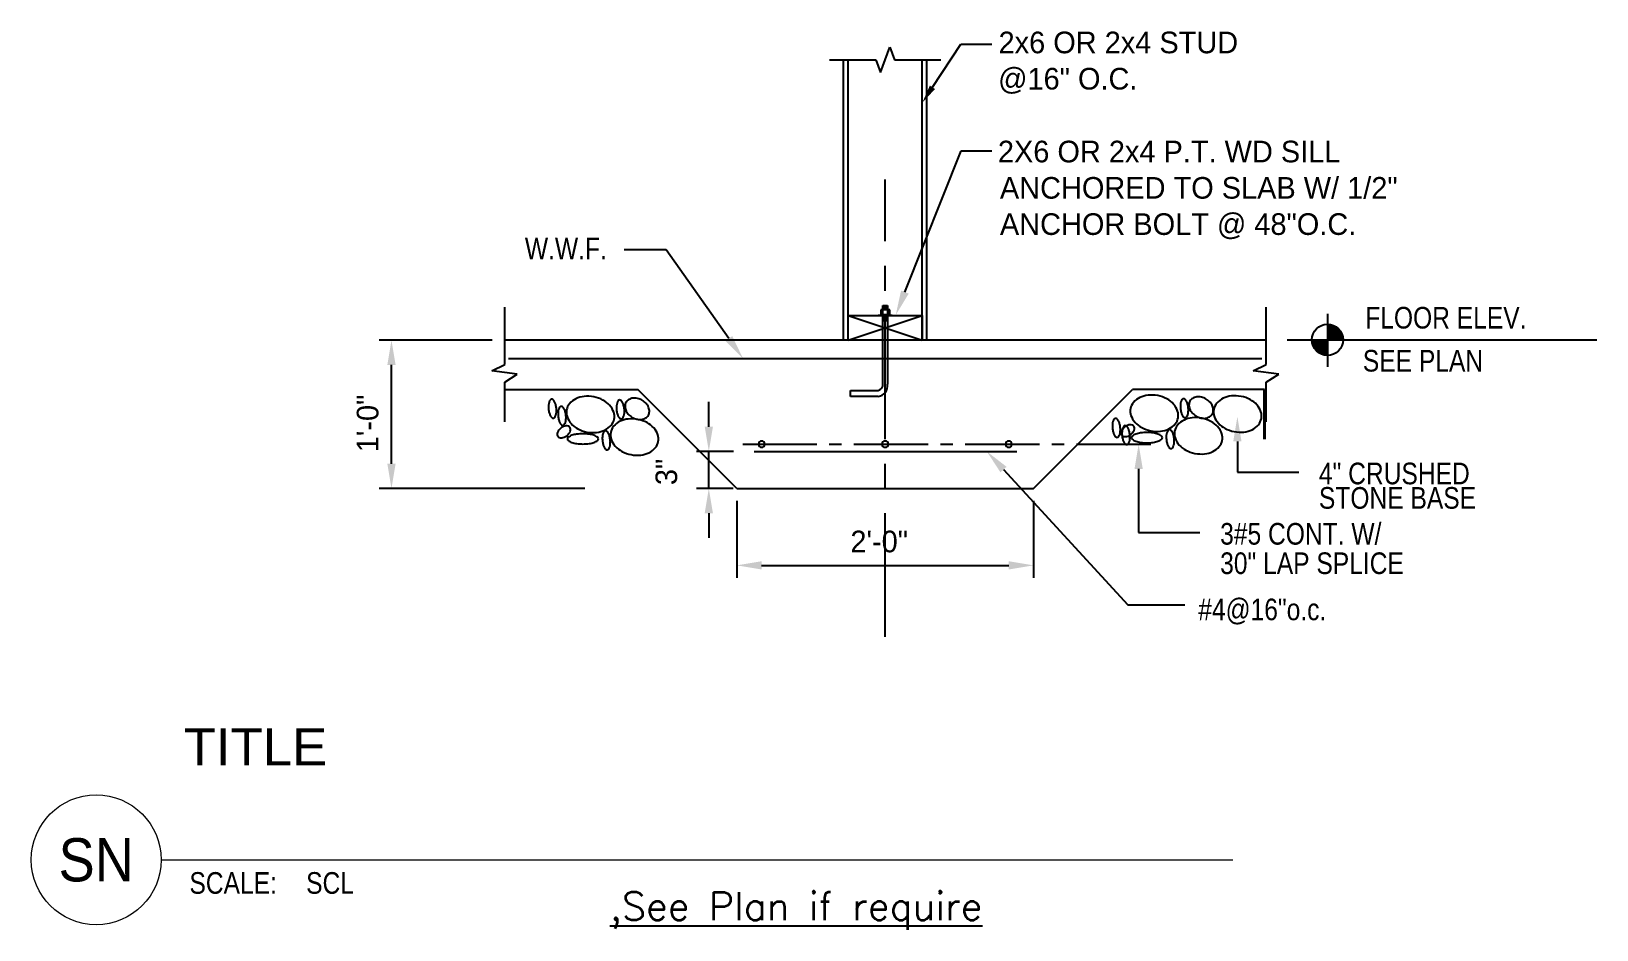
# Model space of a CAD drawing. Extents: x 4834 to 83801, y -13735 to 32221.
# Drawn here: x 10704.9 to 10831.5, y -4543.4 to -4470.8 of the extents above; entities that cross this region are included whole.
import ezdxf
from ezdxf.enums import TextEntityAlignment as Align

# ---------------------------------------------------------------- set-up
doc = ezdxf.new("R2010")
doc.units = 0
doc.header["$LTSCALE"] = 8
doc.header["$MEASUREMENT"] = 0
doc.linetypes.add('CENTER', pattern=[2, 1.25, -0.25, 0.25, -0.25])
doc.linetypes.add('CENTER2', pattern=[1.125, 0.75, -0.125, 0.125, -0.125])
doc.layers.get('0').update_dxf_attribs({"lineweight": 9})
doc.layers.add('A-WALL', color=7, linetype='Continuous', lineweight=40)
for name, color, linetype in [('BLU', 4, 'Continuous'), ('S-ANNO-TEXT', 50, 'Continuous'), ('S-DIMS', 2, 'Continuous'), ('S-GRID', 9, 'CENTER2'), ('S-HATCH', 8, 'Continuous'), ('S-SECT-CCON', 4, 'Continuous'), ('S-SECT-CSTL', 71, 'Continuous'), ('S-SECT-MISC', 134, 'Continuous'), ('s-text', 6, 'Continuous')]:
    doc.layers.add(name, color=color, linetype=linetype)
doc.styles.add('1', font='SIMPLEX.shx', dxfattribs={"width": 0.8})
doc.styles.get("Standard").update_dxf_attribs({"font": 'stylu.ttf'})
doc.linetypes.add('WWF', pattern='A,0.5,-0.28,["X",Standard,S=0.125,R=0,X=-0.125,Y=-0.0625],-0.12', length=0.9)

msp = doc.modelspace()

# ---------------------------------------------------------------- linework, layer by layer
at = {"color": 0}
for p, q in [((10809.74789, -4494.50507), (10809.79802, -4494.45494)), ((10809.74789, -4494.59346), (10809.88045, -4494.4609)), ((10809.74789, -4494.68184), (10809.95822, -4494.47152)), ((10809.74789, -4494.77023), (10810.03194, -4494.48618)), ((10811.00528, -4495.74491), (10809.74789, -4494.48752)), ((10809.74789, -4494.85862), (10810.10207, -4494.50444)), ((10809.74789, -4494.94701), (10810.16897, -4494.52593)), ((10809.74789, -4495.0354), (10810.23288, -4494.5504)), ((10810.91689, -4495.74491), (10809.74789, -4494.57591)), ((10809.74789, -4495.12379), (10810.29403, -4494.57764)), ((10809.74789, -4495.21217), (10810.35258, -4494.60749)), ((10809.74789, -4495.30056), (10810.40865, -4494.6398)), ((10810.8285, -4495.74491), (10809.74789, -4494.6643)), ((10809.74789, -4495.38895), (10810.46235, -4494.67449)), ((10809.74789, -4495.47734), (10810.51374, -4494.71148)), ((10809.74789, -4495.56573), (10810.5629, -4494.75072)), ((10810.74012, -4495.74491), (10809.74789, -4494.75269)), ((10811.01415, -4495.6654), (10809.80394, -4494.45519)), ((10811.0062, -4495.56905), (10809.90028, -4494.46314)), ((10810.98882, -4495.46329), (10810.00605, -4494.48051)), ((10810.95787, -4495.34395), (10810.12539, -4494.51147)), ((10810.90386, -4495.20155), (10810.26779, -4494.56548)), ((10810.78855, -4494.99785), (10810.47149, -4494.68079)), ((10808.48138, -4495.77158), (10808.50804, -4495.74491)), ((10809.68447, -4496.98736), (10808.48197, -4495.78487)), ((10808.48734, -4495.85401), (10808.59643, -4495.74491)), ((10809.58748, -4496.97876), (10808.49058, -4495.88186)), ((10808.49796, -4495.93177), (10808.68482, -4495.74491)), ((10809.48083, -4496.9605), (10808.50884, -4495.98851)), ((10808.51262, -4496.0055), (10808.77321, -4495.74491)), ((10809.74789, -4496.9624), (10808.53041, -4495.74491)), ((10808.53088, -4496.07563), (10808.8616, -4495.74491)), ((10808.55237, -4496.14253), (10808.94999, -4495.74491)), ((10808.57684, -4496.20644), (10809.03837, -4495.74491)), ((10808.60408, -4496.26759), (10809.12676, -4495.74491)), ((10809.74789, -4496.87401), (10808.6188, -4495.74491)), ((10808.63393, -4496.32614), (10809.21515, -4495.74491)), ((10808.66624, -4496.38221), (10809.30354, -4495.74491)), ((10808.70093, -4496.43591), (10809.39193, -4495.74491)), ((10809.74789, -4496.78562), (10808.70718, -4495.74491)), ((10808.73792, -4496.4873), (10809.48032, -4495.74491)), ((10808.77716, -4496.53646), (10809.5687, -4495.74491)), ((10809.74789, -4496.69723), (10808.79557, -4495.74491)), ((10808.8186, -4496.58341), (10809.65709, -4495.74491)), ((10808.86222, -4496.62817), (10809.74548, -4495.74491)), ((10809.74789, -4496.60884), (10808.88396, -4495.74491)), ((10808.90802, -4496.67076), (10809.74789, -4495.83089)), ((10808.95602, -4496.71115), (10809.74789, -4495.91928)), ((10809.74789, -4496.52045), (10808.97235, -4495.74491)), ((10809.00624, -4496.74932), (10809.74789, -4496.00767)), ((10809.74789, -4496.43207), (10809.06074, -4495.74491)), ((10809.74789, -4496.34368), (10809.14913, -4495.74491)), ((10809.74789, -4496.25529), (10809.23751, -4495.74491)), ((10809.74789, -4496.1669), (10809.3259, -4495.74491)), ((10809.74789, -4496.07851), (10809.41429, -4495.74491)), ((10809.74789, -4495.99012), (10809.50268, -4495.74491)), ((10809.74789, -4495.90174), (10809.59107, -4495.74491)), ((10809.74789, -4495.81335), (10809.67946, -4495.74491)), ((10809.74789, -4495.65412), (10810.60985, -4494.79216)), ((10809.74789, -4495.7425), (10810.65462, -4494.83578)), ((10810.65173, -4495.74491), (10809.74789, -4494.84108)), ((10810.56334, -4495.74491), (10809.74789, -4494.92946)), ((10810.47495, -4495.74491), (10809.74789, -4495.01785)), ((10810.38656, -4495.74491), (10809.74789, -4495.10624)), ((10810.29817, -4495.74491), (10809.74789, -4495.19463)), ((10810.20979, -4495.74491), (10809.74789, -4495.28302)), ((10810.1214, -4495.74491), (10809.74789, -4495.37141)), ((10810.03301, -4495.74491), (10809.74789, -4495.45979)), ((10809.94462, -4495.74491), (10809.74789, -4495.54818)), ((10809.85623, -4495.74491), (10809.74789, -4495.63657)), ((10809.76784, -4495.74491), (10809.74789, -4495.72496)), ((10809.83387, -4495.74491), (10810.6972, -4494.88158)), ((10809.92226, -4495.74491), (10810.73759, -4494.92958)), ((10810.01065, -4495.74491), (10810.77576, -4494.9798)), ((10810.09903, -4495.74491), (10810.81166, -4495.03228)), ((10810.18742, -4495.74491), (10810.84523, -4495.0871)), ((10810.27581, -4495.74491), (10810.87639, -4495.14434)), ((10810.3642, -4495.74491), (10810.90501, -4495.20411)), ((10810.45259, -4495.74491), (10810.93095, -4495.26655)), ((10810.54098, -4495.74491), (10810.95403, -4495.33186)), ((10810.62936, -4495.74491), (10810.97402, -4495.40026)), ((10810.71775, -4495.74491), (10810.99061, -4495.47205)), ((10810.80614, -4495.74491), (10811.00342, -4495.54764)), ((10810.89453, -4495.74491), (10811.01191, -4495.62753)), ((10810.98292, -4495.74491), (10811.01536, -4495.71247)), ((10809.36012, -4496.92818), (10808.54116, -4496.10922)), ((10809.21508, -4496.87152), (10808.59781, -4496.25426)), ((10808.99982, -4496.74466), (10808.72468, -4496.46951)), ((10809.05872, -4496.78522), (10809.74789, -4496.09606)), ((10809.11354, -4496.81879), (10809.74789, -4496.18445)), ((10809.17078, -4496.84995), (10809.74789, -4496.27283)), ((10809.23055, -4496.87857), (10809.74789, -4496.36122)), ((10809.29299, -4496.90451), (10809.74789, -4496.44961)), ((10809.3583, -4496.92759), (10809.74789, -4496.538)), ((10809.4267, -4496.94758), (10809.74789, -4496.62639)), ((10809.49849, -4496.96417), (10809.74789, -4496.71478)), ((10809.57408, -4496.97698), (10809.74789, -4496.80316)), ((10809.65397, -4496.98547), (10809.74789, -4496.89155)), ((10809.73891, -4496.98892), (10809.74789, -4496.97994))]:
    msp.add_line(p, q, dxfattribs=at)
at = {"color": 160}
msp.add_line((10715.38059, -4537.77409), (10802.06666, -4537.77409), dxfattribs=at)
msp.add_circle((10710.13463, -4537.77409), 5.25, dxfattribs=at)
at = {"layer": 'A-WALL'}
msp.add_line((10804.63193, -4499.74491), (10804.63193, -4503.74491), dxfattribs=at)
at = {"layer": 'BLU', "color": 4}
msp.add_line((10763.35818, -4504.74491), (10784.60023, -4504.74491), dxfattribs=at)
for centre, start, end in [((10763.94848, -4504.16066), 0, 180), ((10763.94848, -4504.16066), 180, 0), ((10773.94848, -4504.16066), 0, 180), ((10773.94848, -4504.16066), 180, 0), ((10783.94848, -4504.16066), 0, 180), ((10783.94848, -4504.16066), 180, 0)]:
    msp.add_arc(centre, 0.25, start, end, dxfattribs=at)
at = {"layer": 'S-DIMS'}
for p, q in [((10742.154, -4495.74491), (10733.01579, -4495.74491)), ((10734.01579, -4505.74491), (10734.01579, -4497.74491)), ((10759.68464, -4502.74491), (10759.68464, -4500.74491)), ((10761.68013, -4504.74491), (10758.68464, -4504.74491)), ((10759.68464, -4507.74491), (10759.68464, -4504.74491)), ((10749.65794, -4507.74491), (10733.01579, -4507.74491)), ((10761.64941, -4507.74491), (10758.68464, -4507.74491)), ((10759.68464, -4509.74491), (10759.68464, -4511.74491)), ((10761.94848, -4508.74491), (10761.94848, -4514.96232)), ((10785.94848, -4508.74491), (10785.94848, -4514.96232)), ((10763.94848, -4513.96232), (10783.94848, -4513.96232))]:
    msp.add_line(p, q, dxfattribs=at)
at = {"layer": 'S-DIMS', "lineweight": 40}
for points in [[(10733.68246, -4497.74491), (10734.34913, -4497.74491), (10734.01579, -4495.74491)], [(10759.35131, -4502.74491), (10760.01797, -4502.74491), (10759.68464, -4504.74491)], [(10733.68246, -4505.74491), (10734.34913, -4505.74491), (10734.01579, -4507.74491)], [(10759.35131, -4509.74491), (10760.01797, -4509.74491), (10759.68464, -4507.74491)], [(10763.94848, -4513.62899), (10763.94848, -4514.29566), (10761.94848, -4513.96232)], [(10783.94848, -4513.62899), (10783.94848, -4514.29566), (10785.94848, -4513.96232)]]:
    msp.add_solid(points, dxfattribs=at)
at = {"layer": 'S-GRID', "linetype": 'CENTER'}
msp.add_line((10773.94848, -4519.74491), (10773.94848, -4482.75798), dxfattribs=at)
at = {"layer": 'S-GRID'}
msp.add_line((10762.42382, -4504.16066), (10796.12939, -4504.16066), dxfattribs=at)
at = {"layer": 'S-HATCH'}
for p, q in [((10774.14004, -4493.05836), (10773.76504, -4493.05836)), ((10774.14004, -4493.18336), (10773.76504, -4493.18336)), ((10774.14004, -4493.80836), (10773.76504, -4493.80836)), ((10774.14004, -4493.93336), (10773.76504, -4493.93336)), ((10774.14004, -4494.05836), (10773.76504, -4494.05836)), ((10774.14004, -4494.18336), (10773.76504, -4494.18336))]:
    msp.add_line(p, q, dxfattribs=at)
for centre, radius, start, end in [((10748.57297, -4501.14478), 1.86106, 175.6555901, 185.3560211), ((10747.79753, -4501.08586), 1.08338, 162.9306801, 175.6555901), ((10747.30039, -4500.93322), 0.56333, 140.4617425, 162.9306801), ((10746.97805, -4500.66714), 0.14536, 95.3560212, 140.4617425), ((10746.97805, -4500.66714), 0.14536, 50.2502998, 95.3560211), ((10746.71078, -4500.98849), 0.56333, 27.7813622, 50.2502998), ((10746.25068, -4501.23089), 1.08338, 15.0564522, 27.7813622), ((10745.4997, -4501.43291), 1.86106, 5.3560211, 15.0564522), ((10747.75317, -4501.25189), 0.14536, 95.3560212, 140.4617425), ((10747.75317, -4501.25189), 0.14536, 50.2502998, 95.3560212), ((10749.24672, -4501.58737), 1.08663, 139.7545084, 168.9968545), ((10749.61409, -4501.89833), 1.56794, 115.4932363, 139.7545084), ((10749.81249, -4502.31441), 2.02889, 96.0351367, 115.4932363), ((10749.87676, -4502.9223), 2.64018, 78.9968545, 96.0351367), ((10749.87676, -4502.9223), 2.64018, 61.9585723, 78.9968545), ((10750.16413, -4502.38278), 2.02889, 42.5004727, 61.9585723), ((10750.50398, -4502.07136), 1.56794, 18.2392006, 42.5004727), ((10754.07191, -4501.20753), 1.86106, 175.6555901, 185.3560212), ((10753.29646, -4501.14862), 1.08338, 162.9306801, 175.6555901), ((10752.79932, -4500.99597), 0.56333, 140.4617425, 162.9306801), ((10752.47698, -4500.72989), 0.14536, 95.3560211, 140.4617425), ((10752.47698, -4500.72989), 0.14536, 50.2502998, 95.3560212), ((10752.20971, -4501.05125), 0.56333, 27.7813622, 50.2502998), ((10751.74961, -4501.29364), 1.08338, 15.0564522, 27.7813622), ((10750.99863, -4501.49566), 1.86106, 5.3560211, 15.0564522), ((10753.75788, -4501.09235), 0.85326, 177.99448, 202.1322859), ((10753.52673, -4501.08426), 0.62197, 149.6428048, 177.99448), ((10753.52673, -4501.08426), 0.62197, 121.2911296, 149.6428048), ((10753.64686, -4501.28191), 0.85326, 97.1533237, 121.2911296), ((10753.67397, -4501.49795), 1.071, 77.2812876, 97.1533237), ((10753.61111, -4501.77647), 1.35652, 59.6428048, 77.2812876), ((10753.61111, -4501.77647), 1.35652, 42.004322, 59.6428048), ((10753.82328, -4501.5854), 1.071, 22.1322859, 42.004322), ((10794.85954, -4501.49035), 1.08663, 139.7545084, 168.9968545), ((10795.22692, -4501.80131), 1.56794, 115.4932363, 139.7545084), ((10795.42531, -4502.21738), 2.02889, 96.0351367, 115.4932363), ((10795.48958, -4502.82528), 2.64018, 78.9968545, 96.0351367), ((10795.48958, -4502.82528), 2.64018, 61.9585723, 78.9968545), ((10795.77695, -4502.28575), 2.02889, 42.5004727, 61.9585723), ((10796.1168, -4501.97433), 1.56794, 18.2392006, 42.5004727), ((10799.68473, -4501.11051), 1.86106, 175.6555901, 185.3560212), ((10798.90928, -4501.0516), 1.08338, 162.9306801, 175.6555901), ((10798.41215, -4500.89895), 0.56333, 140.4617425, 162.9306801), ((10798.0898, -4500.63287), 0.14536, 95.3560211, 140.4617425), ((10798.0898, -4500.63287), 0.14536, 50.2502998, 95.3560212), ((10797.82254, -4500.95423), 0.56333, 27.7813622, 50.2502998), ((10797.36243, -4501.19662), 1.08338, 15.0564522, 27.7813622), ((10796.61145, -4501.39864), 1.86106, 5.3560211, 15.0564522), ((10799.3707, -4500.99533), 0.85326, 177.99448, 202.1322859), ((10799.13955, -4500.98723), 0.62197, 149.6428048, 177.99448), ((10799.13955, -4500.98723), 0.62197, 121.2911296, 149.6428048), ((10799.25968, -4501.18488), 0.85326, 97.1533237, 121.2911296), ((10799.28679, -4501.40093), 1.071, 77.2812876, 97.1533237), ((10799.22393, -4501.67944), 1.35652, 59.6428048, 77.2812876), ((10799.22393, -4501.67944), 1.35652, 42.004322, 59.6428048), ((10799.4361, -4501.48837), 1.071, 22.1322859, 42.004322), ((10799.63779, -4501.40634), 0.85326, 357.99448, 22.1322859), ((10801.59747, -4501.55248), 1.08663, 139.7545084, 168.9968545), ((10801.96485, -4501.86343), 1.56794, 115.4932363, 139.7545084), ((10802.16325, -4502.27951), 2.02889, 96.0351367, 115.4932363), ((10802.22751, -4502.8874), 2.64018, 78.9968545, 96.0351367), ((10802.22751, -4502.8874), 2.64018, 61.9585723, 78.9968545), ((10802.51489, -4502.34788), 2.02889, 42.5004727, 61.9585723), ((10802.85474, -4502.03646), 1.56794, 18.2392006, 42.5004727), ((10748.57297, -4501.14478), 1.86106, 185.3560212, 195.0564522), ((10747.82199, -4501.34679), 1.08338, 195.0564522, 207.7813622), ((10747.36189, -4501.58919), 0.56333, 207.7813622, 230.2502998), ((10747.09462, -4501.91054), 0.14536, 230.2502998, 275.3560212), ((10747.09462, -4501.91054), 0.14536, 275.3560211, 320.4617425), ((10746.77228, -4501.64446), 0.56333, 320.4617425, 342.9306801), ((10746.27514, -4501.49182), 1.08338, 342.9306801, 355.6555901), ((10745.4997, -4501.43291), 1.86106, 355.6555901, 5.3560212), ((10749.34809, -4501.72953), 1.86106, 175.6555901, 185.3560212), ((10748.57265, -4501.67062), 1.08338, 162.9306801, 175.6555901), ((10749.34809, -4501.72953), 1.86106, 185.3560211, 195.0564522), ((10748.07551, -4501.51797), 0.56333, 140.4617425, 162.9306801), ((10748.59711, -4501.93155), 1.08338, 195.0564522, 207.7813622), ((10747.4859, -4501.57325), 0.56333, 27.7813622, 50.2502998), ((10747.0258, -4501.81564), 1.08338, 15.0564522, 27.7813622), ((10746.27482, -4502.01766), 1.86106, 5.3560212, 15.0564522), ((10747.05026, -4502.07657), 1.08338, 342.9306801, 355.6555901), ((10746.27482, -4502.01766), 1.86106, 355.6555901, 5.3560211), ((10749.24672, -4501.58737), 1.08663, 168.9968545, 198.2392006), ((10749.70385, -4501.43673), 1.56794, 198.2392006, 222.5004727), ((10750.96111, -4501.92071), 1.08663, 319.7545084, 348.9968545), ((10753.18135, -4503.72702), 1.56794, 115.4932363, 139.7545084), ((10750.96111, -4501.92071), 1.08663, 348.9968545, 18.2392006), ((10754.07191, -4501.20753), 1.86106, 185.3560211, 195.0564522), ((10753.32093, -4501.40955), 1.08338, 195.0564522, 207.7813622), ((10752.86082, -4501.65194), 0.56333, 207.7813622, 230.2502998), ((10752.59356, -4501.9733), 0.14536, 230.2502998, 275.3560212), ((10753.37975, -4504.14309), 2.02889, 96.0351367, 115.4932363), ((10752.59356, -4501.9733), 0.14536, 275.3560211, 320.4617425), ((10752.27121, -4501.70722), 0.56333, 320.4617425, 342.9306801), ((10751.77408, -4501.55457), 1.08338, 342.9306801, 355.6555901), ((10750.99863, -4501.49566), 1.86106, 355.6555901, 5.3560211), ((10753.95957, -4501.01032), 1.071, 202.1322859, 222.004322), ((10754.17174, -4500.81926), 1.35652, 222.004322, 239.6428048), ((10753.44402, -4504.75099), 2.64018, 78.9968545, 96.0351367), ((10754.17174, -4500.81926), 1.35652, 239.6428048, 257.2812876), ((10754.10888, -4501.09777), 1.071, 257.2812876, 277.1533236), ((10753.44402, -4504.75099), 2.64018, 61.9585723, 78.9968545), ((10754.13599, -4501.31381), 0.85326, 277.1533237, 301.2911296), ((10754.25613, -4501.51146), 0.62197, 301.2911296, 329.6428048), ((10754.25613, -4501.51146), 0.62197, 329.6428048, 357.99448), ((10754.02497, -4501.50337), 0.85326, 357.99448, 22.1322859), ((10793.41035, -4502.6419), 1.08338, 162.9306801, 175.6555901), ((10792.91321, -4502.48925), 0.56333, 140.4617425, 162.9306801), ((10792.59087, -4502.22317), 0.14536, 95.3560212, 140.4617425), ((10792.59087, -4502.22317), 0.14536, 50.2502998, 95.3560211), ((10792.3236, -4502.54453), 0.56333, 27.7813622, 50.2502998), ((10791.8635, -4502.78692), 1.08338, 15.0564522, 27.7813622), ((10794.85954, -4501.49035), 1.08663, 168.9968545, 198.2392006), ((10795.31667, -4501.33971), 1.56794, 198.2392006, 222.5004727), ((10796.57393, -4501.82369), 1.08663, 319.7545084, 348.9968545), ((10798.79417, -4503.62999), 1.56794, 115.4932363, 139.7545084), ((10796.57393, -4501.82369), 1.08663, 348.9968545, 18.2392006), ((10799.68473, -4501.11051), 1.86106, 185.3560211, 195.0564522), ((10798.93375, -4501.31252), 1.08338, 195.0564522, 207.7813622), ((10798.47365, -4501.55492), 0.56333, 207.7813622, 230.2502998), ((10798.20638, -4501.87627), 0.14536, 230.2502998, 275.3560212), ((10798.99257, -4504.04607), 2.02889, 96.0351367, 115.4932363), ((10798.20638, -4501.87627), 0.14536, 275.3560211, 320.4617425), ((10797.88403, -4501.61019), 0.56333, 320.4617425, 342.9306801), ((10797.3869, -4501.45755), 1.08338, 342.9306801, 355.6555901), ((10796.61145, -4501.39864), 1.86106, 355.6555901, 5.3560211), ((10799.5724, -4500.9133), 1.071, 202.1322859, 222.004322), ((10799.78456, -4500.72223), 1.35652, 222.004322, 239.6428048), ((10799.05684, -4504.65396), 2.64018, 78.9968545, 96.0351367), ((10799.78456, -4500.72223), 1.35652, 239.6428048, 257.2812876), ((10799.7217, -4501.00075), 1.071, 257.2812876, 277.1533236), ((10799.05684, -4504.65396), 2.64018, 61.9585723, 78.9968545), ((10799.74882, -4501.21679), 0.85326, 277.1533237, 301.2911296), ((10799.86895, -4501.41444), 0.62197, 301.2911296, 329.6428048), ((10799.34421, -4504.11444), 2.02889, 42.5004727, 61.9585723), ((10799.86895, -4501.41444), 0.62197, 329.6428048, 357.99448), ((10801.59747, -4501.55248), 1.08663, 168.9968545, 198.2392006), ((10802.0546, -4501.40183), 1.56794, 198.2392006, 222.5004727), ((10803.31186, -4501.88582), 1.08663, 319.7545084, 348.9968545), ((10803.31186, -4501.88582), 1.08663, 348.9968545, 18.2392006), ((10747.88261, -4503.37104), 0.4573, 160.1169623, 184.5842823), ((10747.67811, -4503.38744), 0.25215, 184.5842823, 217.7457839), ((10748.0814, -4503.44294), 0.66869, 142.4581473, 160.1169623), ((10747.67811, -4503.38744), 0.25215, 217.745784, 250.9072856), ((10748.31318, -4503.62106), 0.96102, 127.7457839, 142.4581473), ((10747.74522, -4503.19357), 0.4573, 250.9072856, 275.3746056), ((10748.13701, -4502.17394), 0.56333, 207.7813622, 230.2502998), ((10748.31318, -4503.62106), 0.96102, 113.0334206, 127.745784), ((10747.86974, -4502.4953), 0.14536, 230.2502998, 275.3560211), ((10747.72541, -4502.98311), 0.66869, 275.3746056, 293.0334206), ((10747.86974, -4502.4953), 0.14536, 275.3560212, 320.4617425), ((10748.19881, -4503.35204), 0.66869, 95.3746056, 113.0334206), ((10747.5474, -4502.22922), 0.56333, 320.4617425, 342.9306801), ((10747.61104, -4502.71409), 0.96102, 293.0334206, 307.7457839), ((10748.17901, -4503.14158), 0.4573, 70.9072856, 95.3746056), ((10747.61104, -4502.71409), 0.96102, 307.745784, 322.4581473), ((10748.41277, -4503.73328), 0.16317, 128.5745544, 180), ((10748.92811, -4504.37943), 0.98966, 108.2815541, 128.5745544), ((10748.24611, -4502.94771), 0.25215, 37.745784, 70.9072856), ((10747.84282, -4502.89221), 0.66869, 322.4581473, 340.1169623), ((10748.24611, -4502.94771), 0.25215, 4.5842823, 37.7457839), ((10748.04161, -4502.96411), 0.4573, 340.1169623, 4.5842823), ((10750.0437, -4501.12531), 2.02889, 222.5004727, 241.9585723), ((10749.27585, -4505.43202), 2.0982, 97.7919662, 108.2815541), ((10749.50627, -4507.11587), 3.79774, 90, 97.7919662), ((10750.33107, -4500.58579), 2.64018, 241.9585723, 258.9968545), ((10749.50627, -4507.11587), 3.79774, 82.2080338, 90), ((10750.33107, -4500.58579), 2.64018, 258.9968545, 276.0351367), ((10749.73668, -4505.43202), 2.0982, 71.7184459, 82.2080338), ((10750.08442, -4504.37943), 0.98966, 51.4254456, 71.7184459), ((10750.39534, -4501.19368), 2.02889, 276.0351367, 295.4932363), ((10750.59976, -4503.73328), 0.16317, 0, 51.4254456), ((10752.93103, -4503.7064), 1.86106, 175.6555901, 185.3560211), ((10752.15559, -4503.64749), 1.08338, 162.9306801, 175.6555901), ((10751.65845, -4503.49485), 0.56333, 140.4617425, 162.9306801), ((10751.33611, -4503.22877), 0.14536, 95.3560211, 140.4617425), ((10750.59373, -4501.60976), 1.56794, 295.4932363, 319.7545084), ((10751.33611, -4503.22877), 0.14536, 50.2502998, 95.3560212), ((10751.06884, -4503.55012), 0.56333, 27.7813622, 50.2502998), ((10750.60874, -4503.79252), 1.08338, 15.0564522, 27.7813622), ((10749.85776, -4503.99453), 1.86106, 5.3560211, 15.0564522), ((10752.81397, -4503.41606), 1.08663, 168.9968545, 198.2392006), ((10752.81397, -4503.41606), 1.08663, 139.7545084, 168.9968545), ((10753.73139, -4504.21147), 2.02889, 42.5004727, 61.9585723), ((10754.07124, -4503.90005), 1.56794, 18.2392006, 42.5004727), ((10754.52837, -4503.7494), 1.08663, 348.9968545, 18.2392006), ((10794.18579, -4502.70081), 1.86106, 175.6555901, 185.3560211), ((10794.18579, -4502.70081), 1.86106, 185.3560212, 195.0564522), ((10793.43481, -4502.90283), 1.08338, 195.0564522, 207.7813622), ((10792.97471, -4503.14522), 0.56333, 207.7813622, 230.2502998), ((10792.70744, -4503.46658), 0.14536, 230.2502998, 275.3560212), ((10792.70744, -4503.46658), 0.14536, 275.3560211, 320.4617425), ((10792.3851, -4503.2005), 0.56333, 320.4617425, 342.9306801), ((10791.11252, -4502.98894), 1.86106, 5.3560211, 15.0564522), ((10791.88796, -4503.04785), 1.08338, 342.9306801, 355.6555901), ((10791.11252, -4502.98894), 1.86106, 355.6555901, 5.3560212), ((10793.49543, -4503.27402), 0.4573, 160.1169623, 184.5842823), ((10793.29093, -4503.29041), 0.25215, 184.5842823, 217.7457839), ((10793.69422, -4503.34591), 0.66869, 142.4581473, 160.1169623), ((10793.29093, -4503.29041), 0.25215, 217.745784, 250.9072856), ((10794.96092, -4503.28556), 1.86106, 175.6555901, 185.3560212), ((10794.18547, -4503.22665), 1.08338, 162.9306801, 175.6555901), ((10794.96092, -4503.28556), 1.86106, 185.3560211, 195.0564522), ((10793.68833, -4503.07401), 0.56333, 140.4617425, 162.9306801), ((10793.92601, -4503.52404), 0.96102, 127.7457839, 142.4581473), ((10793.35804, -4503.09654), 0.4573, 250.9072856, 275.3746056), ((10793.36599, -4502.80792), 0.14536, 95.3560212, 140.4617425), ((10793.92601, -4503.52404), 0.96102, 113.0334206, 127.745784), ((10793.36599, -4502.80792), 0.14536, 50.2502998, 95.3560212), ((10793.33824, -4502.88608), 0.66869, 275.3746056, 293.0334206), ((10793.09872, -4503.12928), 0.56333, 27.7813622, 50.2502998), ((10793.81163, -4503.25502), 0.66869, 95.3746056, 113.0334206), ((10792.63862, -4503.37168), 1.08338, 15.0564522, 27.7813622), ((10793.22386, -4502.61706), 0.96102, 293.0334206, 307.7457839), ((10791.88764, -4503.57369), 1.86106, 5.3560212, 15.0564522), ((10791.88764, -4503.57369), 1.86106, 355.6555901, 5.3560211), ((10793.79183, -4503.04455), 0.4573, 70.9072856, 95.3746056), ((10793.22386, -4502.61706), 0.96102, 307.7457839, 322.4581473), ((10794.02559, -4503.63625), 0.16317, 128.5745544, 180), ((10794.02559, -4503.63625), 0.16317, 180, 231.4254456), ((10794.54093, -4504.2824), 0.98966, 108.2815541, 128.5745544), ((10793.85893, -4502.85069), 0.25215, 37.745784, 70.9072856), ((10793.45565, -4502.79519), 0.66869, 322.4581473, 340.1169623), ((10793.85893, -4502.85069), 0.25215, 4.5842823, 37.7457839), ((10793.65444, -4502.86708), 0.4573, 340.1169623, 4.5842823), ((10795.65652, -4501.02829), 2.02889, 222.5004727, 241.9585723), ((10794.88867, -4505.33499), 2.0982, 97.7919662, 108.2815541), ((10795.11909, -4507.01884), 3.79774, 90, 97.7919662), ((10795.94389, -4500.48876), 2.64018, 241.9585723, 258.9968545), ((10795.11909, -4507.01884), 3.79774, 82.2080338, 90), ((10795.94389, -4500.48876), 2.64018, 258.9968545, 276.0351367), ((10795.3495, -4505.33499), 2.0982, 71.7184459, 82.2080338), ((10795.69724, -4504.2824), 0.98966, 51.4254456, 71.7184459), ((10796.00816, -4501.09666), 2.02889, 276.0351367, 295.4932363), ((10796.21258, -4503.63625), 0.16317, 0, 51.4254456), ((10796.21258, -4503.63625), 0.16317, 308.5745544, 0), ((10798.54385, -4503.60938), 1.86106, 175.6555901, 185.3560211), ((10797.76841, -4503.55047), 1.08338, 162.9306801, 175.6555901), ((10797.27127, -4503.39782), 0.56333, 140.4617425, 162.9306801), ((10796.94893, -4503.13174), 0.14536, 95.3560211, 140.4617425), ((10796.20655, -4501.51273), 1.56794, 295.4932363, 319.7545084), ((10796.94893, -4503.13174), 0.14536, 50.2502998, 95.3560212), ((10796.68166, -4503.4531), 0.56333, 27.7813622, 50.2502998), ((10796.22156, -4503.69549), 1.08338, 15.0564522, 27.7813622), ((10795.47058, -4503.89751), 1.86106, 5.3560212, 15.0564522), ((10798.4268, -4503.31904), 1.08663, 168.9968545, 198.2392006), ((10798.4268, -4503.31904), 1.08663, 139.7545084, 168.9968545), ((10799.68406, -4503.80302), 1.56794, 18.2392006, 42.5004727), ((10802.39445, -4501.09041), 2.02889, 222.5004727, 241.9585723), ((10800.14119, -4503.65238), 1.08663, 348.9968545, 18.2392006), ((10802.68182, -4500.55089), 2.64018, 241.9585723, 258.9968545), ((10802.68182, -4500.55089), 2.64018, 258.9968545, 276.0351367), ((10802.74609, -4501.15879), 2.02889, 276.0351367, 295.4932363), ((10802.94449, -4501.57486), 1.56794, 295.4932363, 319.7545084), ((10748.41277, -4503.73328), 0.16317, 180, 231.4254456), ((10748.92811, -4503.08713), 0.98966, 231.4254456, 251.7184459), ((10749.27585, -4502.03454), 2.0982, 251.7184459, 262.2080338), ((10749.50627, -4500.35069), 3.79774, 262.2080338, 270), ((10749.50627, -4500.35069), 3.79774, 270, 277.7919662), ((10749.73668, -4502.03454), 2.0982, 277.7919662, 288.2815541), ((10750.08442, -4503.08713), 0.98966, 288.2815541, 308.5745544), ((10750.59976, -4503.73328), 0.16317, 308.5745544, 0), ((10752.93103, -4503.7064), 1.86106, 185.3560212, 195.0564522), ((10752.18005, -4503.90842), 1.08338, 195.0564522, 207.7813622), ((10751.71995, -4504.15082), 0.56333, 207.7813622, 230.2502998), ((10751.45268, -4504.47217), 0.14536, 230.2502998, 275.3560211), ((10751.45268, -4504.47217), 0.14536, 275.3560212, 320.4617425), ((10751.13034, -4504.20609), 0.56333, 320.4617425, 342.9306801), ((10750.6332, -4504.05345), 1.08338, 342.9306801, 355.6555901), ((10749.85776, -4503.99453), 1.86106, 355.6555901, 5.3560212), ((10753.2711, -4503.26542), 1.56794, 198.2392006, 222.5004727), ((10753.61095, -4502.954), 2.02889, 222.5004727, 241.9585723), ((10753.89832, -4502.41447), 2.64018, 241.9585723, 258.9968545), ((10753.96259, -4503.02237), 2.02889, 276.0351367, 295.4932363), ((10754.16099, -4503.43845), 1.56794, 295.4932363, 319.7545084), ((10754.52837, -4503.7494), 1.08663, 319.7545084, 348.9968545), ((10794.20993, -4503.48758), 1.08338, 195.0564522, 207.7813622), ((10793.74983, -4503.72997), 0.56333, 207.7813622, 230.2502998), ((10793.48257, -4504.05133), 0.14536, 230.2502998, 275.3560211), ((10793.48257, -4504.05133), 0.14536, 275.3560212, 320.4617425), ((10793.16022, -4503.78525), 0.56333, 320.4617425, 342.9306801), ((10792.66309, -4503.6326), 1.08338, 342.9306801, 355.6555901), ((10794.54093, -4502.9901), 0.98966, 231.4254456, 251.7184459), ((10794.88867, -4501.93751), 2.0982, 251.7184459, 262.2080338), ((10795.11909, -4500.25366), 3.79774, 262.2080338, 270), ((10795.11909, -4500.25366), 3.79774, 270, 277.7919662), ((10795.3495, -4501.93751), 2.0982, 277.7919662, 288.2815541), ((10795.69724, -4502.9901), 0.98966, 288.2815541, 308.5745544), ((10798.54385, -4503.60938), 1.86106, 185.3560212, 195.0564522), ((10797.79287, -4503.8114), 1.08338, 195.0564522, 207.7813622), ((10797.33277, -4504.05379), 0.56333, 207.7813622, 230.2502998), ((10797.0655, -4504.37515), 0.14536, 230.2502998, 275.3560211), ((10797.0655, -4504.37515), 0.14536, 275.3560212, 320.4617425), ((10796.74316, -4504.10907), 0.56333, 320.4617425, 342.9306801), ((10796.24602, -4503.95642), 1.08338, 342.9306801, 355.6555901), ((10795.47058, -4503.89751), 1.86106, 355.6555901, 5.3560212), ((10798.88392, -4503.16839), 1.56794, 198.2392006, 222.5004727), ((10799.22377, -4502.85697), 2.02889, 222.5004727, 241.9585723), ((10799.51114, -4502.31745), 2.64018, 241.9585723, 258.9968545), ((10799.51114, -4502.31745), 2.64018, 258.9968545, 276.0351367), ((10799.57541, -4502.92535), 2.02889, 276.0351367, 295.4932363), ((10799.77381, -4503.34142), 1.56794, 295.4932363, 319.7545084), ((10800.14119, -4503.65238), 1.08663, 319.7545084, 348.9968545), ((10753.89832, -4502.41447), 2.64018, 258.9968545, 276.0351367)]:
    msp.add_arc(centre, radius, start, end, dxfattribs=at)
at = {"layer": 'S-SECT-CCON', "color": 1}
for p, q in [((10769.44848, -4473.07794), (10773.19848, -4473.07794)), ((10773.19848, -4473.07794), (10773.57348, -4474.10825)), ((10773.57348, -4474.10825), (10774.32348, -4472.04764)), ((10774.32348, -4472.04764), (10774.69848, -4473.07794)), ((10774.69848, -4473.07794), (10778.44848, -4473.07794))]:
    msp.add_line(p, q, dxfattribs=at)
at = {"layer": 'S-SECT-CCON'}
for p, q in [((10743.17165, -4497.71302), (10743.17165, -4493.07662)), ((10804.76063, -4497.71302), (10804.76063, -4493.07662)), ((10804.74297, -4495.74491), (10743.154, -4495.74491)), ((10742.12424, -4498.21644), (10743.17165, -4497.71302)), ((10744.19471, -4498.49252), (10742.12424, -4498.21644)), ((10743.17165, -4499.13398), (10744.19471, -4498.49252)), ((10803.71321, -4498.21644), (10804.76063, -4497.71302)), ((10805.78368, -4498.49252), (10803.71321, -4498.21644)), ((10804.76063, -4499.13398), (10805.78368, -4498.49252)), ((10743.17165, -4502.36648), (10743.17165, -4499.13398)), ((10743.26504, -4499.74491), (10753.94848, -4499.74491)), ((10761.94848, -4507.74491), (10753.94848, -4499.74491)), ((10785.94848, -4507.74491), (10793.94848, -4499.74491)), ((10804.63193, -4499.74491), (10793.94848, -4499.74491)), ((10804.76063, -4502.36648), (10804.76063, -4499.13398)), ((10761.94848, -4507.74491), (10785.94848, -4507.74491))]:
    msp.add_line(p, q, dxfattribs=at)
at = {"layer": 'S-SECT-CSTL'}
for p, q in [((10774.31886, -4493.30836), (10773.58623, -4493.30836)), ((10773.58623, -4493.30836), (10773.58623, -4493.68336)), ((10773.76504, -4499.30836), (10773.76504, -4492.93336)), ((10773.76504, -4492.93336), (10774.14004, -4492.93336)), ((10774.14004, -4492.93336), (10774.14004, -4499.30836)), ((10774.31886, -4493.68336), (10774.31886, -4493.30836)), ((10774.50405, -4493.74491), (10773.39292, -4493.74491)), ((10773.58623, -4493.68336), (10774.31886, -4493.68336)), ((10771.14004, -4500.30836), (10771.14004, -4499.80836)), ((10771.14004, -4499.80836), (10773.39004, -4499.80836)), ((10773.39004, -4500.30836), (10771.14004, -4500.30836))]:
    msp.add_line(p, q, dxfattribs=at)
for centre, radius in [((10773.24421, -4499.41774), 0.90248), ((10773.31713, -4499.36305), 0.45124)]:
    msp.add_arc(centre, radius, 279.2990926, 6.9611121, dxfattribs=at)
at = {"layer": 'S-SECT-MISC'}
for p, q in [((10770.57348, -4495.74491), (10770.57348, -4473.07794)), ((10770.94848, -4495.74491), (10770.94848, -4473.07794)), ((10776.94848, -4495.74491), (10776.94848, -4473.07794)), ((10777.32348, -4495.74491), (10777.32348, -4473.07794)), ((10770.94848, -4495.74491), (10770.94848, -4493.74491)), ((10770.94848, -4493.74491), (10776.94848, -4493.74491)), ((10770.94848, -4493.74491), (10776.94848, -4495.74491)), ((10770.94848, -4495.74491), (10776.94848, -4493.74491)), ((10776.94848, -4493.74491), (10776.94848, -4495.74491)), ((10776.94848, -4495.74491), (10770.94848, -4495.74491))]:
    msp.add_line(p, q, dxfattribs=at)
at = {"layer": 'S-SECT-MISC', "linetype": 'WWF'}
msp.add_line((10804.41519, -4497.24491), (10743.48177, -4497.24491), dxfattribs=at)
at = {"layer": 's-text'}
for p, q in [((10777.77125, -4475.2945), (10780.0655, -4471.79715)), ((10780.0655, -4471.79715), (10782.57034, -4471.79715)), ((10775.54216, -4491.85958), (10780.08771, -4480.44204)), ((10780.08771, -4480.44204), (10782.57118, -4480.44204)), ((10756.23089, -4488.4433), (10752.83704, -4488.4433)), ((10761.30383, -4495.61232), (10756.23089, -4488.4433)), ((10809.72308, -4493.61981), (10809.72308, -4497.90042)), ((10831.49845, -4495.74491), (10806.46793, -4495.74491)), ((10802.43746, -4503.93348), (10802.43746, -4506.42727)), ((10794.4502, -4506.16066), (10794.4502, -4511.30639)), ((10783.52082, -4506.21702), (10793.57691, -4517.1516)), ((10802.43746, -4506.42727), (10807.39692, -4506.42727)), ((10794.4502, -4511.30639), (10799.40966, -4511.30639)), ((10793.57691, -4517.1516), (10798.18212, -4517.1516))]:
    msp.add_line(p, q, dxfattribs=at)
msp.add_circle((10809.72308, -4495.72145), 1.2675, dxfattribs=at)
for points in [[(10777.98028, -4475.43163), (10776.94848, -4476.54872), (10777.56221, -4475.15738)], [(10775.85185, -4491.98287), (10774.80239, -4493.71773), (10775.23247, -4491.73628)], [(10761.57593, -4495.41977), (10762.45909, -4497.24491), (10761.03173, -4495.80486)], [(10802.10412, -4503.93348), (10802.43746, -4501.93348), (10802.77079, -4503.93348)], [(10783.27547, -4506.44267), (10782.16698, -4504.74491), (10783.76617, -4505.99138)], [(10794.11686, -4506.16066), (10794.4502, -4504.16066), (10794.78353, -4506.16066)]]:
    msp.add_solid(points, dxfattribs=at)

# ---------------------------------------------------------------- texts
at = {"color": 2, "width": 0.85}
msp.add_text('SCALE:', height=1.75, dxfattribs=at).set_placement((10717.67415, -4540.52432))
at = {"color": 210, "lineweight": 30, "width": 1.0625, "flags": 104}
msp.add_attdef('TITLE', text='', height=3, dxfattribs=at).set_placement((10717.21387, -4527.14646), align=Align.TOP_LEFT)
at = {"color": 3, "width": 0.9375}
msp.add_attdef('SN', text='1', height=3.5, dxfattribs=at).set_placement((10710.13463, -4537.77409), align=Align.MIDDLE)
at = {"color": 2, "width": 0.85}
msp.add_attdef('SCL', (10727.11373, -4540.52432), 'N.T.S.', height=1.75, dxfattribs=at)
at = {"layer": 'S-ANNO-TEXT', "style": '1'}
msp.add_text('%%U,See Plan if require', height=2.275, dxfattribs=at).set_placement((10751.68024, -4542.67141))
at = {"layer": 'S-DIMS', "color": 50}
for s, p in [('1\'-0"', (10732.95942, -4504.81446)), ('3"', (10757.12187, -4507.47222))]:
    msp.add_text(s, height=1.75, rotation=90, dxfattribs=at).set_placement(p)
msp.add_text('2\'-0"', height=1.75, dxfattribs=at).set_placement((10771.1358, -4512.90595))
at = {"layer": 's-text'}
for s, p in [('2x6 OR 2x4 STUD', (10783.12008, -4472.54385)), ('@16" O.C.', (10783.08421, -4475.47589)), ('2X6 OR 2x4 P.T. WD SILL', (10783.06652, -4481.36659)), ('ANCHORED TO SLAB W/ 1/2"', (10783.22923, -4484.30376)), ('ANCHOR BOLT @ 48"O.C.', (10783.22923, -4487.2358))]:
    msp.add_text(s, height=1.75, dxfattribs=at).set_placement(p)
at = {"layer": 's-text', "width": 0.85}
for s, p in [('W.W.F.', (10744.80687, -4489.21493)), ('FLOOR ELEV.', (10812.77635, -4494.80778)), ('SEE PLAN', (10812.58413, -4498.28847)), ('4" CRUSHED', (10809.03067, -4507.40581)), ('STONE BASE', (10809.03067, -4509.38142)), ('3#5 CONT. W/', (10801.04341, -4512.28493)), ('30" LAP SPLICE', (10801.04341, -4514.66508)), ('#4@16"o.c.', (10799.27217, -4518.39886))]:
    msp.add_text(s, height=1.75, dxfattribs=at).set_placement(p)

doc.saveas('drawing.dxf')
